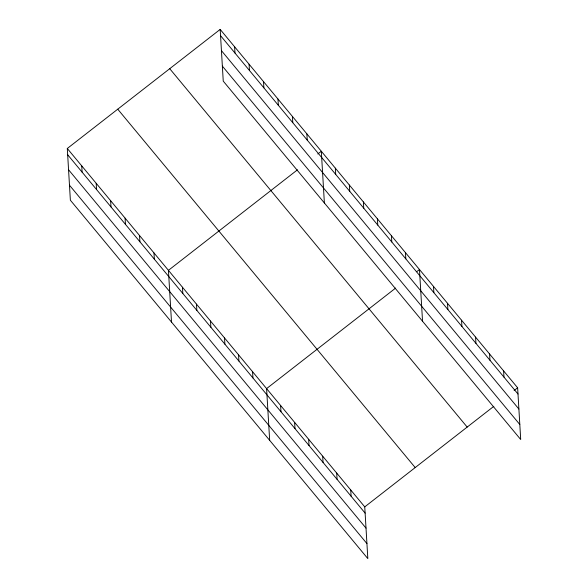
<?xml version="1.0" encoding="UTF-8"?>
<svg xmlns="http://www.w3.org/2000/svg" width="588" height="588" viewBox="0 0 588 588"><rect width="100%" height="100%" fill="white"/><g stroke="black" fill="none" stroke-linecap="round" stroke-linejoin="round"><path stroke-width="0.88" d="M67.297 148.485L364.751 506.871L367.823 558.6L70.369 200.214L67.297 148.485L220.177 29.4L517.631 387.786L520.703 439.515L223.249 81.129L220.177 29.4M297.484 169.807L168.433 270.34L171.505 322.07M317.807 153.982L321.313 151.248L324.385 202.978M395.65 288.076L266.592 388.602L269.664 440.331M416.671 271.7L419.472 269.517L422.544 321.246M364.751 506.871L493.81 406.345M514.132 390.513L517.631 387.786M220.544 35.655L518.006 394.034M221.441 50.656L518.895 409.042M222.36 66.121L519.814 424.507M169.726 68.7L467.181 427.079M117.747 109.192L415.201 467.57M67.664 154.74L365.126 513.126M68.553 169.748L366.015 528.127M69.472 185.205L366.934 543.591M503.607 370.888L503.982 377.143M489.584 353.991L489.958 360.246M475.567 337.1L475.935 343.348M461.543 320.203L461.911 326.458M447.519 303.305L447.887 309.56M433.496 286.415L433.863 292.662M405.448 252.619L405.823 258.874M391.424 235.729L391.799 241.977M377.4 218.832L377.775 225.086M363.377 201.934L363.751 208.189M349.353 185.044L349.728 191.291M335.336 168.146L335.704 174.401M350.727 489.973L351.102 496.228M336.704 473.083L337.078 479.33M306.863 133.844L307.237 140.098M322.68 456.185L323.055 462.44M292.412 116.439L292.787 122.686M308.663 439.287L309.031 445.542M277.97 99.027L278.337 105.281M294.639 422.397L295.007 428.645M263.52 81.622L263.887 87.877M280.616 405.5L280.983 411.754M249.069 64.217L249.444 70.464M234.619 46.805L234.994 53.06M252.568 371.712L252.943 377.959M238.544 354.814L238.919 361.069M224.52 337.916L224.895 344.171M210.497 321.026L210.871 327.273M196.473 304.128L196.848 310.383M182.449 287.231L182.824 293.486M153.982 252.928L154.35 259.183M139.532 235.523L139.907 241.778M125.082 218.119L125.457 224.366M110.64 200.706L111.007 206.961M96.189 183.302L96.564 189.556M81.739 165.897L82.114 172.144"/></g></svg>
